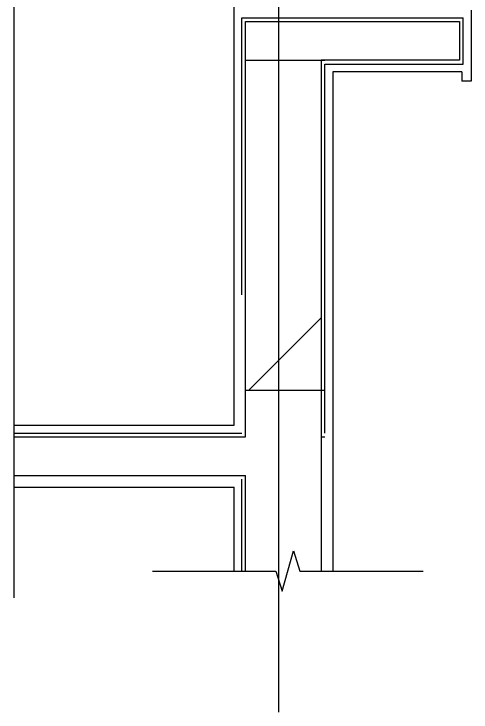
# Model space of a CAD drawing. Header units: metres. Extents: x -3162 to 6352, y -3306 to 1625.
# Drawn here: x -3118 to -2127, y -3306 to -1793 of the extents above; entities that cross this region are included whole.
import ezdxf

# ---------------------------------------------------------------- set-up
doc = ezdxf.new("R2010")
doc.units = ezdxf.units.M
for name, color, linetype in [('LM', 141, 'Continuous'), ('OTHER', 7, 'Continuous'), ('PUB_WALL', 7, 'Continuous'), ('S_DOTE', 1, 'Continuous'), ('S_WALL', 7, 'Continuous')]:
    doc.layers.add(name, color=color, linetype=linetype)

msp = doc.modelspace()

# ---------------------------------------------------------------- hatches: boundary and pattern name
at = {"layer": 'LM'}
h = msp.add_hatch(dxfattribs=at)
h.set_pattern_fill('ANSI31', scale=400)
h.paths.add_polyline_path([(-2451.63, -1893.53), (-2543.63, -1893.53), (-2543.63, -2608.59), (-2451.63, -2608.59)])
h.paths.add_polyline_path([(-2615.63, -2608.59), (-2543.63, -2608.59), (-2543.63, -1893.53), (-2615.63, -1893.53)])

# ---------------------------------------------------------------- linework, layer by layer
for p, q in [((-2640.63, -2684.53), (-2640.63, 181.47)), ((-2126.63, -1784.53), (-2126.63, -1918.53)), ((-2146.63, -1918.53), (-2426.63, -1918.53)), ((-2426.63, -1918.53), (-2426.63, -3001.53)), ((-2146.63, -1918.53), (-2146.63, -1938.53)), ((-2126.63, -1918.53), (-2126.63, -1938.53)), ((-2126.63, -1938.53), (-2146.63, -1938.53)), ((-3118.36, -2684.53), (-2640.63, -2684.53)), ((-3118.36, -2818.53), (-2640.63, -2818.53)), ((-2640.63, -3001.53), (-2640.63, -2818.53))]:
    msp.add_line(p, q, dxfattribs=at)
at = {"layer": 'OTHER'}
for p, q in [((-3118.36, -1258.59), (-3118.36, -3058.57)), ((-2536.08, -3044.29), (-2512.08, -2956.29)), ((-2512.08, -2956.29), (-2498.08, -3000.29)), ((-2817.59, -3000.29), (-2550.08, -3000.29)), ((-2550.08, -3000.29), (-2536.08, -3044.29)), ((-2498.08, -3000.29), (-2230.56, -3000.29))]:
    msp.add_line(p, q, dxfattribs=at)
at = {"layer": 'PUB_WALL'}
for points in [[(-3118.36, -2709.53), (-2615.63, -2709.53), (-2615.63, -1809.53), (-2151.63, -1809.53), (-2151.63, -1893.53), (-2451.63, -1893.53), (-2451.63, -3001.53)], [(-2615.63, -1893.53), (-2443.63, -1893.53)], [(-2615.63, -2608.59), (-2443.63, -2608.59)], [(-2451.63, -2709.53), (-2443.63, -2709.53)], [(-3118.36, -2793.53), (-2615.63, -2793.53)], [(-2615.63, -3001.53), (-2615.63, -2793.53)]]:
    msp.add_lwpolyline(points, dxfattribs=at)
at = {"layer": 'S_DOTE'}
msp.add_line((-2543.63, -3305.95), (-2543.63, 1164.07), dxfattribs=at)
at = {"layer": 'S_WALL'}
for p, q in [((-2623.63, -1801.53), (-2143.63, -1801.53)), ((-2623.63, -2401.53), (-2623.63, -1801.53)), ((-2143.63, -1901.53), (-2143.63, -1801.53)), ((-2443.63, -1901.53), (-2143.63, -1901.53)), ((-2443.63, -2701.53), (-2443.63, -1901.53)), ((-3118.36, -2701.53), (-2623.63, -2701.53)), ((-2623.63, -3001.53), (-2623.63, -2801.53))]:
    msp.add_line(p, q, dxfattribs=at)

doc.saveas('drawing.dxf')
